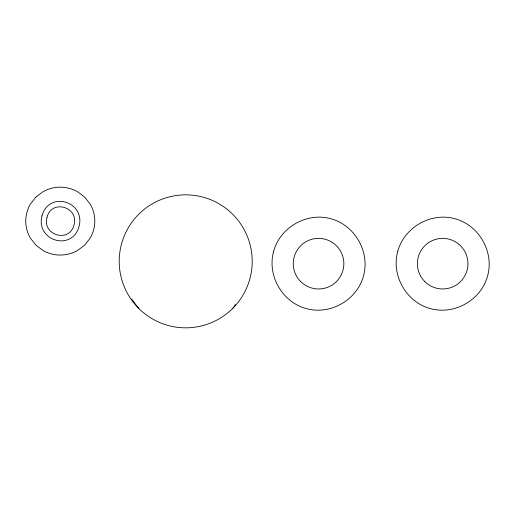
<?xml version="1.0" encoding="UTF-8"?>
<svg xmlns="http://www.w3.org/2000/svg" width="515" height="515" viewBox="0 0 515 515"><rect width="100%" height="100%" fill="white"/><g stroke="black" fill="none" stroke-linecap="round" stroke-linejoin="round"><path stroke-width="0.77" d="M232.728 308.356L235.201 305.144L235.201 304.487M138.683 308.356A66.499 66.499 0 0 1 168.495 197.103A66.499 66.499 0 0 1 249.942 278.544A66.499 66.499 0 0 1 138.683 308.356L131.969 299.608L131.969 298.951M41.966 215.914C35.503 240.846 72.242 251.829 79.104 226.304C85.567 201.378 48.828 190.389 41.966 215.914M47.026 217.33C41.902 235.226 69.538 243.434 74.044 224.888C79.168 206.991 51.532 198.79 47.026 217.33M273.568 251.61C266.963 275.654 282.381 302.357 306.502 308.659C330.54 315.264 357.249 299.846 363.545 275.725C370.15 251.68 354.732 224.978 330.611 218.675C306.573 212.071 279.864 227.495 273.568 251.61M397.683 251.61C391.078 275.654 406.496 302.357 430.617 308.659C454.655 315.264 481.364 299.846 487.66 275.725C494.265 251.68 478.847 224.978 454.726 218.675C430.688 212.071 403.979 227.495 397.683 251.61M35.863 197.11L30.379 204.14A33.469 33.469 0 0 0 30.372 238.084L35.863 245.114L43.015 250.509A35.026 35.026 0 0 0 77.54 250.509L84.698 245.114L90.183 238.084A33.469 33.469 0 0 0 90.183 204.133L84.698 197.11L77.546 191.715A35.026 35.026 0 0 0 43.015 191.715L35.863 197.11M300.67 281.557A25.293 25.293 0 0 0 342.99 270.214A25.293 25.293 0 0 0 312.013 239.237A25.293 25.293 0 0 0 300.67 281.557M424.785 281.557A25.293 25.293 0 0 0 467.105 270.214A25.293 25.293 0 0 0 436.128 239.237A25.293 25.293 0 0 0 424.785 281.557"/></g></svg>
